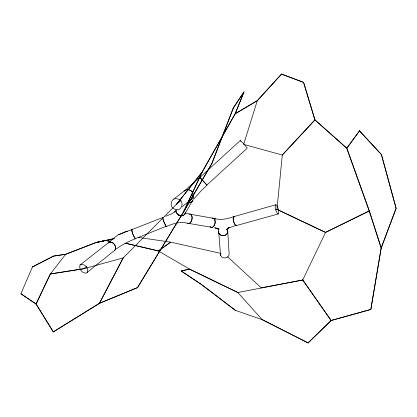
<?xml version="1.0" encoding="UTF-8"?>
<svg xmlns="http://www.w3.org/2000/svg" width="417" height="417" viewBox="0 0 417 417"><rect width="100%" height="100%" fill="white"/><g stroke="black" fill="none" stroke-linecap="round" stroke-linejoin="round"><path stroke-width="0.63" d="M176.078 210.1L176.047 211.852C176.928 214.291 179.435 215.938 182.015 215.85L183.668 215.188L184.94 213.921L185.664 212.295M189.094 214.03L213.264 218.284L214.296 218.977C215.943 221.323 215.073 224.695 213.363 226.77L212.217 227.322L211.038 227.208L186.404 223.027C179.425 221.38 172.518 223.882 166.143 226.535L166.159 226.097M176.104 209.965L176.016 211.706C176.818 214.171 179.289 215.881 181.864 215.87L183.543 215.255L184.856 214.03L193.264 199.326M227.38 228.933L227.286 229.897L227.557 228.61L226.759 229.814L228.115 227.833M218.779 231.044L218.597 232.519C219.941 237.367 228.026 236.35 227.802 231.211L227.135 229.856M370.802 309.461L381.154 247.974L396.077 208.312L381.378 154.556L359.48 130.886M359.537 130.834L381.44 154.519L396.15 208.318L381.227 247.99L370.869 309.471L331.14 320.532L308.074 342.878M257.279 100.732L243.674 144.391L282.304 155.03L276.961 209.381L275.71 209.73M80.017 265.003C78.49 268.814 82.212 273.573 86.293 273.125L115.207 249.882C116.896 246.228 113.252 241.459 109.254 242.084L80.017 265.003L81.117 264.388C85.214 263.893 88.977 268.71 87.398 272.52M183.496 211.93L201.953 172.278L235.131 113.752L244.002 91.818L233.322 107.899L211.867 163.428L183.501 211.925L137.48 287.574M162.995 217.961L162.64 217.518L131.85 229.694L131.72 230.747L132.642 233.739L135.233 238.691L166.174 226.275M32.437 266.932L20.923 293.756L36.107 303.988L53.324 331.869L99.434 303.274L137.506 287.558M183.584 211.972L202.037 172.315L235.209 113.789L244.086 91.855L233.39 107.956L211.956 163.459L183.579 211.977L137.558 287.626M50.301 273.969L36.05 304.009L53.251 331.916M36.128 304.029L50.374 273.99L65.683 254.245L96.082 242.475L114.222 238.581M302.737 279.989L325.552 232.42L369.28 210.971M184.856 214.03L185.643 212.435M162.64 217.518L163.667 221.479L166.075 226.509M99.413 303.295L123.171 257.873M99.496 303.331L123.25 257.899M178.413 215.573L179.049 214.442M193.019 200.15L192.101 201.656L190.496 202.506L188.52 202.714L187.019 202.396M135.233 238.691L135.416 238.425M226.759 229.814L227.729 228.401M381.159 247.99L369.227 210.945L346.762 148.238L359.48 130.834M381.227 247.969L369.3 210.924L346.829 148.212L359.543 130.881M175.609 210.971L174.666 212.18L175.823 211.106L171.825 213.749L165.7 216.308M176.568 204.158L201.958 172.268M176.631 204.215L202.031 172.325M193.801 198.93L201.859 190.053L207.009 185.216L199.764 177.256L186.821 188.739M281.485 74.075L257.211 100.69L235.152 113.732M281.543 74.132L257.268 100.747L235.183 113.81M282.278 155.004L314.898 119.877L303.545 82.41L281.506 74.143M282.33 155.056L314.955 119.929M234.688 216.819L234.02 216.595L233.494 217.033C232.582 219.889 233.89 223.1 235.595 225.409L236.267 225.613L278.129 213.994L278.556 213.556C279.192 210.611 277.957 207.494 276.382 205.028L275.793 204.773L234.02 216.595C227.849 218.67 221.25 220.447 214.776 218.633M308.111 342.93L331.145 320.527L302.794 279.989L261.303 287.819M275.793 204.773L275.356 205.19C274.699 208.151 275.95 211.289 277.54 213.759L278.129 213.994M108.144 242.908L118.266 234.672L131.636 229.626L131.975 229.788M192.456 200.978L191.095 202.24L189.354 202.865L187.421 202.61M114.3 250.534L115.222 249.689C116.953 245.931 112.944 241.443 109.061 242.053M173.795 199.065C171.324 200.686 170.532 204.069 171.71 206.717C173.352 209.157 176.615 210.377 179.404 209.298C181.88 207.687 182.688 204.299 181.515 201.64C179.873 199.19 176.584 197.971 173.795 199.065L185.388 190.053C188.02 189.016 191.132 190.147 192.675 192.472C195.344 199.488 185.826 202.599 182.344 206.796M184.304 191.043L185.388 190.053M240.182 140.638L199.91 177.433L206.874 185.039L247.245 148.181L243.273 143.198L240.338 140.519L240.536 141.295M236.267 225.613L236.783 225.159L228.146 228.177L229.267 227.567L227.599 228.594M181.014 200.593L176.6 204.184L123.213 257.883L83.708 268.762L50.348 274.016M83.708 268.762L86.746 266.322M116.249 248.975C122.072 244.617 128.686 241.391 135.442 238.743L134.54 237.805L133.096 234.917L131.636 229.626M158.335 250.914L170.631 242.126L221.057 253.458M158.377 250.956L170.678 242.173M184.069 191.059C186.18 189.219 189.48 189.328 191.617 191.075C193.436 193.18 193.691 196.475 191.976 198.716L190.314 199.748M53.303 331.932L99.475 303.352L137.537 287.641M119.408 234.573L124.678 232.04M124.537 232.321L125.997 231.445L127.706 231.357M32.458 266.906L53.522 256.064L65.698 254.234M32.484 266.969L53.548 256.127L65.714 254.302L96.103 242.538L114.237 238.644M369.248 210.903L325.5 232.368L276.977 209.35M331.114 320.47L370.822 309.435M302.778 280.036L237.82 292.51L189.485 269.069L181.119 270.946L201.479 284.488L235.501 310.399L262.189 319.662L308.074 342.936M262.168 319.651L237.852 292.52L189.459 269.121L181.14 271.003L201.447 284.535L235.464 310.446M118.449 234.755L118.809 234.677M96.108 242.538L105.329 240.578M96.082 242.475L105.308 240.52M50.327 273.948L83.697 268.725M212.086 218.19L213.264 218.284M188.004 223.283L189.162 223.392L190.298 222.819C191.997 220.656 192.883 217.252 191.267 214.823L190.256 214.119M105.324 240.515L110.432 241.224M125.543 243.32L158.366 250.904M105.313 240.578L110.416 241.281M124.907 243.293L128.024 243.726L158.351 250.961L189.485 269.069M138.183 237.382L170.657 242.147M185.164 213.269L190.496 214.229C193.306 216.334 192.112 220.812 190.037 223.038L188.891 223.449L187.765 223.168M214.343 227.791L216.71 228.281L215.427 227.958L219.003 229.428L217.737 228.5L218.617 229.605L217.987 228.266L218.586 231.018M213.514 218.393L215.787 218.909L212.362 218.127L213.514 218.393C216.345 220.395 215.208 224.846 213.097 226.984L211.94 227.38L210.793 227.098M281.527 74.064L303.592 82.358M236.215 225.613L235.537 225.357C233.895 223.022 232.535 219.811 233.525 216.981L234.067 216.595L234.75 216.871M276.945 209.412L325.505 232.436M262.21 319.604L308.106 342.878M20.866 293.782L36.071 304.056M210.017 226.499L211.038 227.208M166.143 226.535L163.214 220.285L162.573 217.481L162.849 217.726M346.824 148.202L314.95 119.877L303.618 82.384M314.898 119.929L346.767 148.254M227.687 256.888L261.292 287.871M131.85 229.694L132.278 230.106M199.764 177.256L200.186 177.772M302.742 280.026L331.098 320.522M227.124 229.908L227.687 230.757L229.1 253.239C230.007 258.206 222.334 259.833 220.567 255.371L218.685 231.492M218.706 232.973C220.583 237.57 228.584 235.923 227.687 230.757M192.779 196.391L193.337 197.528M192.842 196.417L193.259 198.299M227.458 228.907L227.526 229.814M220.546 253.937L220.567 255.371"/></g></svg>
